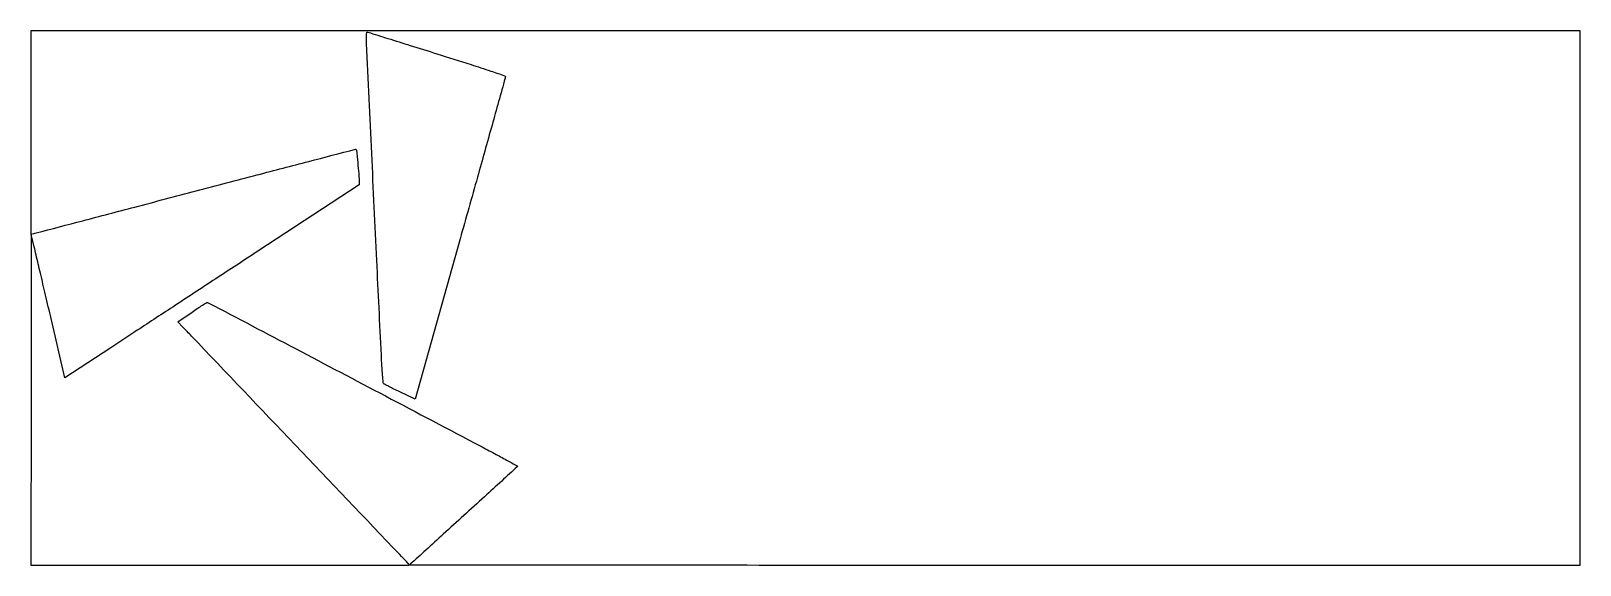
# Model space of a CAD drawing. Extents: x 0 to 1487, y 0 to 513.
import ezdxf

# ---------------------------------------------------------------- set-up
doc = ezdxf.new("R2010")
doc.units = 0

msp = doc.modelspace()

# ---------------------------------------------------------------- linework, layer by layer
for points in [[(0, 415.420545), (0, 317.841089), (2.75, 318.453598, 0.009415), (4.951754, 318.9877, 0.000011), (49.635937, 330.72341, 0.000104), (99.643802, 343.869631, 0.000064), (158.5, 359.363052, -0.000277), (217.1992, 374.788401, -0.000461), (266.688878, 387.7156, -0.000011), (311.535684, 399.384901, -0.237882), (311.951498, 399.295167, -0.199415), (312.419371, 398.43363, -0.000721), (313.62537, 386.697229, -0.003818), (314.623389, 376.033627, -0.017791), (314.932676, 369.86605), (315, 365.232101), (217.75, 301.403384, -0.000007), (177.294131, 274.851531, -0.000007), (136.157489, 247.854475, -0.000007), (99.793737, 223.991134, -0.000024), (76.552092, 208.741041), (32.604184, 179.907414), (19.300325, 236.703707, 0.00015), (13.993087, 259.330569, 0.000187), (9.050015, 280.341089, 0.000151), (4.8883, 297.976912, 0.001442), (3.087665, 305.5), (0.178864, 317.5), (0.089432, 158.75), (0, 0), (181.696167, 0), (363.392334, 0), (360.346562, 3.25, 0.001974), (353.93931, 10.033004, 0.000004), (253.615081, 115.402511, 0.000005), (154.129991, 219.88677, 0.001518), (145.834057, 228.546606), (140.970055, 233.593212), (154.688499, 243.046606, -0.004809), (160.022387, 246.647021, -0.007536), (164.684567, 249.62918, -0.002856), (168.711508, 252.088603, -0.212874), (169.453471, 252.18039, -0.047051), (170.728311, 251.65571, -0.000005), (253.973657, 207.842278, -0.000167), (340.213982, 162.414657, -0.000142), (431.25, 114.389065, -0.001314), (444.957369, 107.10671, -0.002167), (456.498438, 100.871819, -0.000214), (466.773116, 95.257687, -0.274146), (467, 94.874986, -0.209801), (466.807801, 94.437096, -0.000061), (451.871875, 80.703962, -0.001058), (435.246534, 65.485975, -0.00064), (415.5, 47.533877, 0.000416), (395.753052, 29.597543, 0.00069), (379.128125, 14.429683, 0.000026), (364.12585, 0.702832, 0.210455), (364, 0.417079, 0.413995), (364.171865, 0.245085, 0.000001), (528.940625, 0.122517, 0.000116), (710.192314, 0.029971, 0.00007), (925.5, 0), (1487, 0), (1487, 256.5), (1487, 513), (743.5, 513), (0, 513)], [(389.5, 491.138642, -0.000955), (422.418668, 480.731814, -0.004414), (441.398074, 474.506788, -0.001686), (454.669135, 469.973978, -0.339683), (455.390316, 468.881301, -0.050196), (455.177811, 467.656808, -0.000018), (442.589739, 422.554927, -0.000297), (428.582606, 372.490517, -0.000181), (411.967907, 313.324185), (368.655182, 159.29791), (354.077591, 166.285483, -0.002038), (348.424727, 169.023497, -0.003052), (343.512283, 171.464923, -0.001274), (339.327764, 173.589916, -0.065993), (338.581245, 174.105283, -0.189494), (338.186248, 174.902078, -0.00133), (337.549018, 182.560034, -0.004857), (336.924001, 191.392581, -0.00306), (336.357446, 201.718755, -0.000251), (331.979578, 292.493873, -0.000173), (327.109964, 395.274241, -0.000019), (322.139602, 501.037887, -0.011731), (322, 506.987003, -0.014068), (322.053952, 508.904233, -0.023564), (322.220312, 510.507625, -0.02039), (322.455085, 511.720001, -0.373097), (322.75, 511.932571, -0.053108), (323.346657, 511.814243, -0.000024), (342.667188, 505.79654, -0.000356), (364.140847, 499.090281, -0.000217)]]:
    msp.add_lwpolyline(points, format="xyb", close=True)

doc.saveas('drawing.dxf')
